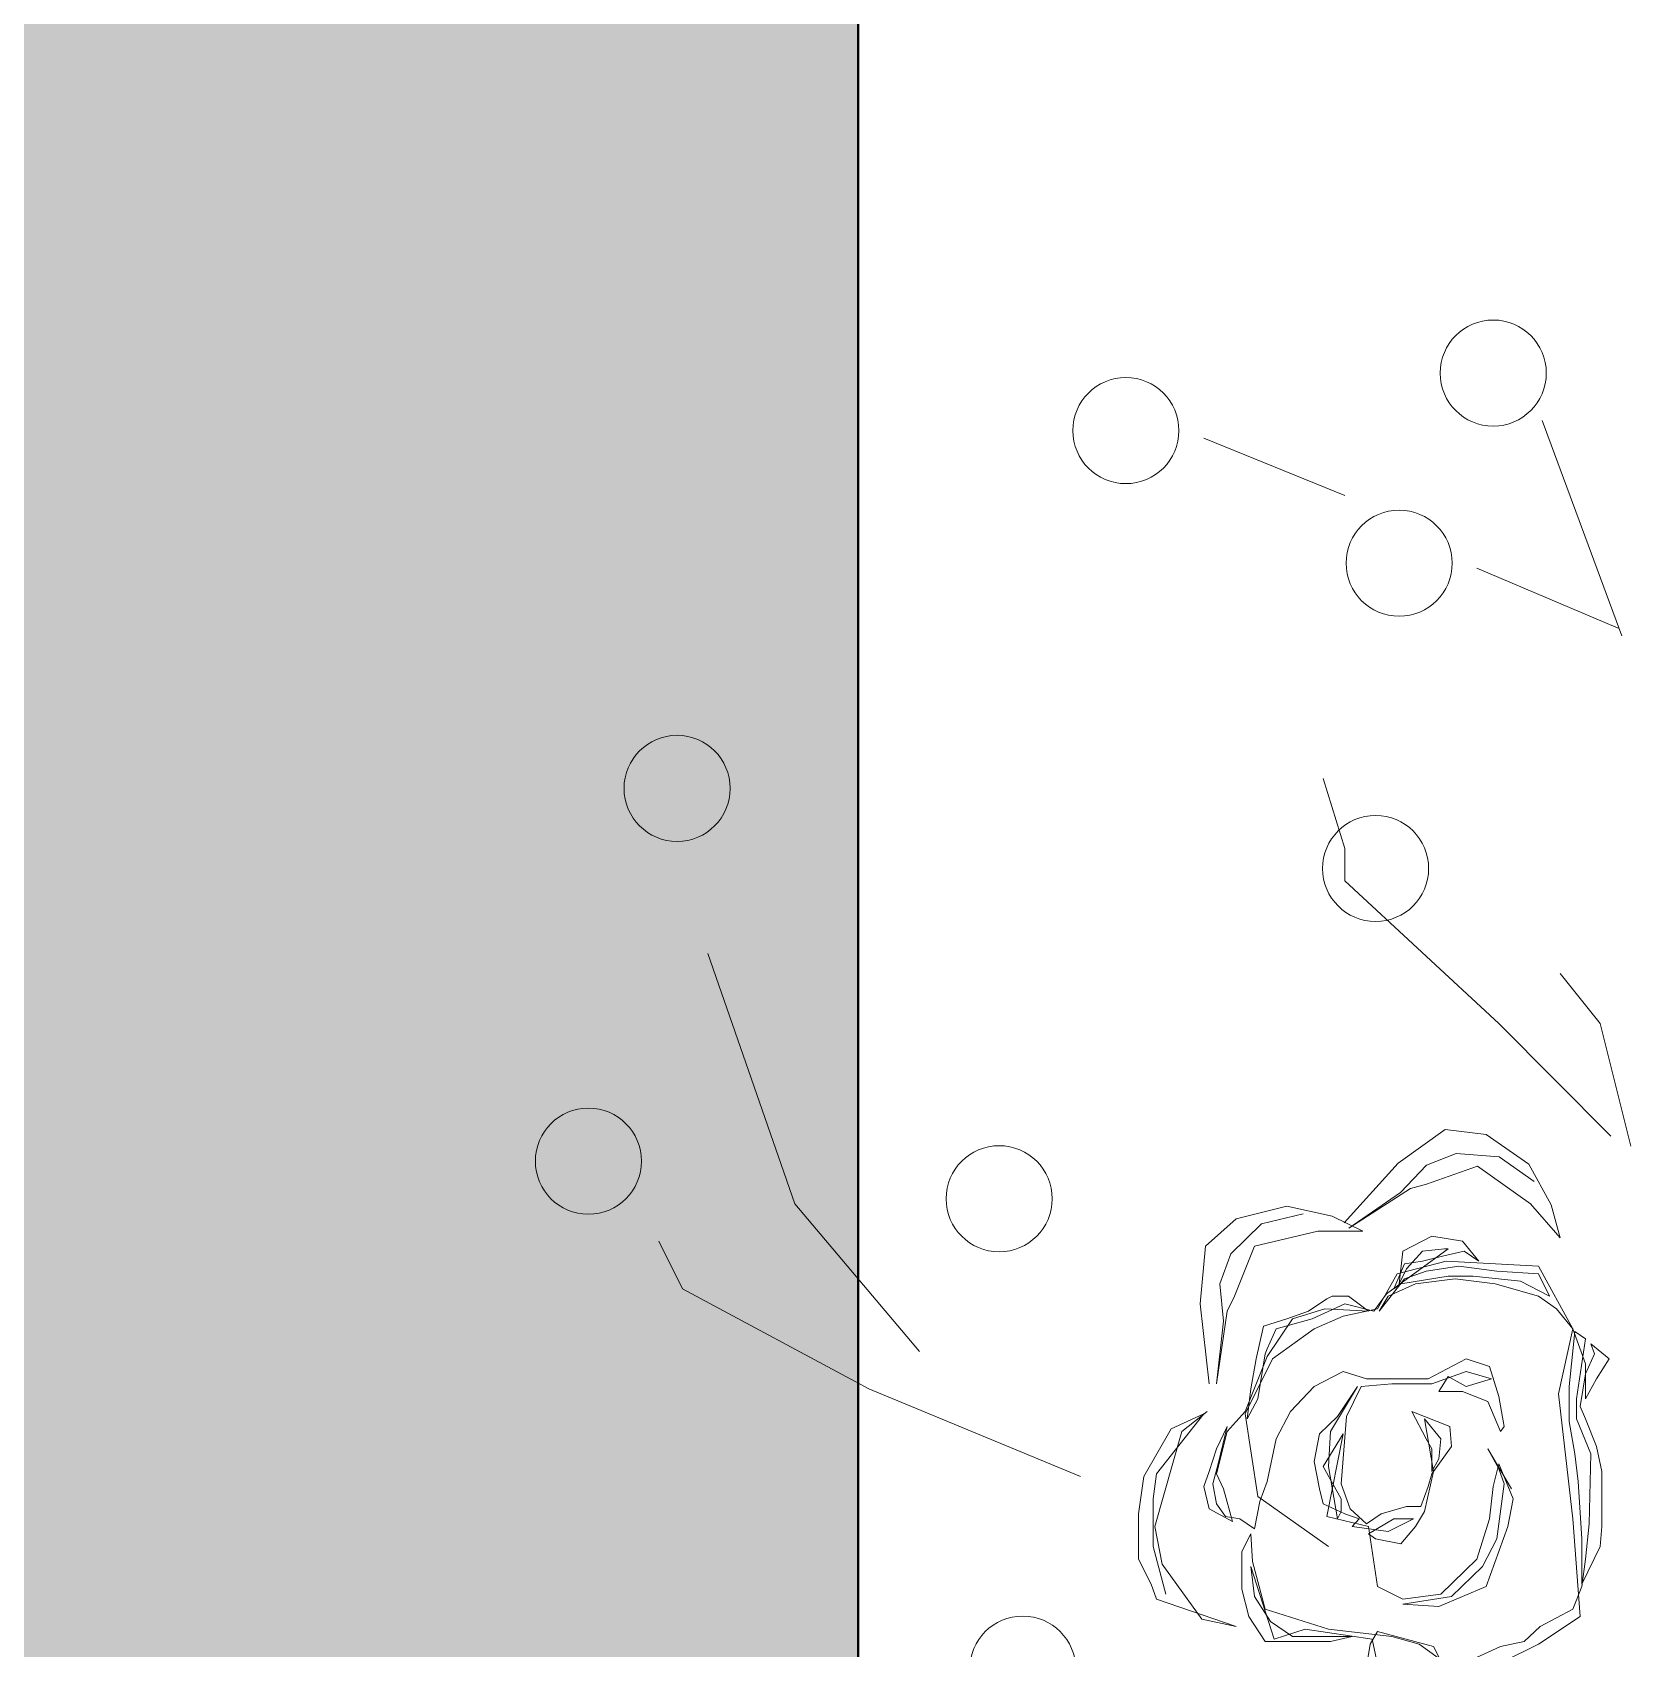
# Model space of a CAD drawing. Header units: millimetres. Extents: x -122165 to 59500, y -31598 to 53500.
# Drawn here: x 13367.1 to 13623.2, y 387.5 to 647.4 of the extents above; entities that cross this region are included whole.
import ezdxf

# ---------------------------------------------------------------- set-up
doc = ezdxf.new("R2010")
doc.units = ezdxf.units.MM
doc.header["$MEASUREMENT"] = 0
for name, color, linetype, lineweight in [('ARC_A_ R.C.C', 162, 'Continuous', 40), ('ARC_A_R.C.C. Hatch', 8, 'Continuous', 5), ('Lan_Planter', 74, 'Continuous', 13)]:
    doc.layers.add(name, color=color, linetype=linetype, lineweight=lineweight)

# ---------------------------------------------------------------- blocks, each defined once
blk = doc.blocks.new('ARC$1$Existing Layout$0$col gf 180116')
at = {"layer": 'ARC_A_R.C.C. Hatch'}
h = blk.add_hatch(color=256, dxfattribs=at)
h.dxf.hatch_style = 1
h.paths.add_polyline_path([(201.73999, 26.78621), (202.64, 26.78621), (202.64, 26.48621), (201.73999, 26.48621)])
edge = h.paths.add_edge_path()
edge.add_line((216.33999, 22.98621), (216.13999, 22.98621))
edge.add_line((216.13999, 22.98621), (216.13999, 25.58621))
edge.add_line((216.13999, 25.58621), (218.33999, 25.58621))
edge.add_line((218.33999, 25.58621), (218.33999, 22.98621))
edge.add_line((218.33999, 22.98621), (218.03999, 22.98621))
h.paths.add_polyline_path([(207.13999, 25.88621), (207.43999, 25.88621), (207.43999, 26.78621), (207.13999, 26.78621)])
h.paths.add_polyline_path([(208.03999, 20.48621), (208.03999, 20.78621), (207.13999, 20.78621), (207.13999, 20.48621)])
h.paths.add_polyline_path([(202.63999, 32.78621), (202.63999, 32.48621), (201.73999, 32.48621), (201.73999, 32.78621)])
h.paths.add_polyline_path([(191.23999, 20.48621), (191.23999, 20.78621), (190.33999, 20.78621), (190.33999, 20.48621)])
h.paths.add_polyline_path([(184.03999, 20.48621), (184.03999, 20.78621), (183.13999, 20.78621), (183.13999, 20.48621)])
h.paths.add_polyline_path([(220.63999, 14.18621), (220.33999, 14.18621), (220.33999, 13.28621), (220.63999, 13.28621)])
h.paths.add_polyline_path([(220.63999, 20.48621), (220.63999, 20.78621), (219.73999, 20.78621), (219.73999, 20.48621)])
h.paths.add_polyline_path([(220.63999, 25.28621), (220.63999, 25.58621), (219.73999, 25.58621), (219.73999, 25.28621)])
h.paths.add_polyline_path([(220.63999, 32.78621), (220.63999, 32.48621), (219.73999, 32.48621), (219.73999, 32.78621)])
h.paths.add_polyline_path([(220.33999, 37.28621), (220.63999, 37.28621), (220.63999, 38.18621), (220.33999, 38.18621)])
h.paths.add_polyline_path([(201.13999, 43.28621), (201.43999, 43.28621), (201.43999, 44.18621), (201.13999, 44.18621)])
h.paths.add_polyline_path([(196.33999, 43.28621), (196.63999, 43.28621), (196.63999, 44.18621), (196.33999, 44.18621)])
h.paths.add_polyline_path([(190.33999, 43.28621), (190.63999, 43.28621), (190.63999, 44.18621), (190.33999, 44.18621)])
h.paths.add_polyline_path([(207.13999, 43.28621), (207.43999, 43.28621), (207.43999, 44.18621), (207.13999, 44.18621)])
h.paths.add_polyline_path([(220.63999, 56.78621), (220.33999, 56.78621), (220.33999, 55.88621), (220.63999, 55.88621)])
h.paths.add_polyline_path([(220.33999, 50.78621), (220.63999, 50.78621), (220.63999, 49.88621), (220.33999, 49.88621)])
h.paths.add_polyline_path([(226.33999, 50.78621), (226.63999, 50.78621), (226.63999, 49.88621), (226.33999, 49.88621)])
h.paths.add_polyline_path([(220.33999, 43.28621), (220.63999, 43.28621), (220.63999, 44.18621), (220.33999, 44.18621)])
h.paths.add_polyline_path([(232.63999, 44.18621), (232.63999, 43.88621), (231.73999, 43.88621), (231.73999, 44.18621)])
h.paths.add_polyline_path([(232.63999, 50.48621), (232.63999, 50.78621), (231.73999, 50.78621), (231.73999, 50.48621)])
h.paths.add_polyline_path([(232.63999, 55.88621), (232.63999, 56.18621), (231.73999, 56.18621), (231.73999, 55.88621)])
h.paths.add_polyline_path([(213.13999, 43.28621), (213.43999, 43.28621), (213.43999, 44.18621), (213.13999, 44.18621)])
h.paths.add_polyline_path([(226.63999, 7.88621), (226.63999, 8.18621), (225.73999, 8.18621), (225.73999, 7.88621)])
h.paths.add_polyline_path([(226.63999, 13.28621), (226.63999, 13.58621), (225.73999, 13.58621), (225.73999, 13.28621)])
h.paths.add_polyline_path([(201.73999, 20.78621), (201.73999, 20.48621), (202.63999, 20.48621), (202.63999, 20.78621)])
h.paths.add_polyline_path([(184.03999, 25.88621), (184.03999, 26.18621), (183.13999, 26.18621), (183.13999, 25.88621)])
h.paths.add_polyline_path([(183.13999, 14.18621), (183.13999, 13.88621), (184.03999, 13.88621), (184.03999, 14.18621)])
h.paths.add_polyline_path([(202.63999, 13.88621), (202.63999, 14.18621), (201.73999, 14.18621), (201.73999, 13.88621)])
h.paths.add_polyline_path([(196.33999, 13.28621), (196.63999, 13.28621), (196.63999, 14.18621), (196.33999, 14.18621)])
h.paths.add_polyline_path([(190.33999, 13.28621), (190.63999, 13.28621), (190.63999, 14.18621), (190.33999, 14.18621)])
h.paths.add_polyline_path([(196.33999, 25.88621), (196.63999, 25.88621), (196.63999, 26.78621), (196.33999, 26.78621)])
h.paths.add_polyline_path([(190.33999, 25.88621), (190.63999, 25.88621), (190.63999, 26.78621), (190.33999, 26.78621)])
h.paths.add_polyline_path([(214.03999, 13.28621), (214.03999, 13.58621), (213.13999, 13.58621), (213.13999, 13.28621)])
h.paths.add_polyline_path([(213.13999, 20.78621), (213.13999, 20.48621), (214.03999, 20.48621), (214.03999, 20.78621)])
h.paths.add_polyline_path([(213.43999, 26.78621), (213.13999, 26.78621), (213.13999, 25.88621), (213.43999, 25.88621)])
h.paths.add_polyline_path([(214.03999, 32.78621), (214.03999, 32.48621), (213.13999, 32.48621), (213.13999, 32.78621)])
h.paths.add_polyline_path([(214.03999, 7.88621), (214.03999, 8.18621), (213.13999, 8.18621), (213.13999, 7.88621)])
h.paths.add_polyline_path([(226.63999, 20.48621), (226.63999, 20.78621), (225.73999, 20.78621), (225.73999, 20.48621)])
h.paths.add_polyline_path([(226.63999, 25.28621), (226.63999, 25.58621), (225.73999, 25.58621), (225.73999, 25.28621)])
h.paths.add_polyline_path([(226.63999, 32.78621), (226.63999, 32.48621), (225.73999, 32.48621), (225.73999, 32.78621)])
h.paths.add_polyline_path([(226.63999, 37.28621), (226.63999, 37.58621), (225.73999, 37.58621), (225.73999, 37.28621)])
h.paths.add_polyline_path([(225.73999, 44.18621), (225.73999, 43.88621), (226.63999, 43.88621), (226.63999, 44.18621)])
h.paths.add_polyline_path([(226.63999, 56.78621), (226.33999, 56.78621), (226.33999, 55.88621), (226.63999, 55.88621)])
h.paths.add_polyline_path([(214.03999, 55.88621), (214.03999, 56.18621), (213.13999, 56.18621), (213.13999, 55.88621)])
h.paths.add_polyline_path([(213.13999, 37.28621), (213.43999, 37.28621), (213.43999, 38.18621), (213.13999, 38.18621)])
h.paths.add_polyline_path([(214.03999, 50.78621), (213.73999, 50.78621), (213.73999, 49.88621), (214.03999, 49.88621)])
h.paths.add_polyline_path([(207.13999, 37.28621), (207.43999, 37.28621), (207.43999, 38.18621), (207.13999, 38.18621)])
h.paths.add_polyline_path([(207.13999, 49.88621), (207.43999, 49.88621), (207.43999, 50.78621), (207.13999, 50.78621)])
h.paths.add_polyline_path([(183.13999, 50.18621), (183.13999, 49.88621), (184.03999, 49.88621), (184.03999, 50.18621)])
h.paths.add_polyline_path([(183.13999, 38.18621), (183.13999, 37.88621), (184.03999, 37.88621), (184.03999, 38.18621)])
h.paths.add_polyline_path([(201.73999, 37.58621), (201.73999, 37.28621), (202.63999, 37.28621), (202.63999, 37.58621)])
h.paths.add_polyline_path([(196.33999, 37.28621), (196.63999, 37.28621), (196.63999, 38.18621), (196.33999, 38.18621)])
h.paths.add_polyline_path([(190.33999, 37.28621), (190.63999, 37.28621), (190.63999, 38.18621), (190.33999, 38.18621)])
h.paths.add_polyline_path([(201.13999, 49.88621), (201.43999, 49.88621), (201.43999, 50.78621), (201.13999, 50.78621)])
h.paths.add_polyline_path([(196.33999, 49.88621), (196.63999, 49.88621), (196.63999, 50.78621), (196.33999, 50.78621)])
h.paths.add_polyline_path([(190.33999, 49.88621), (190.63999, 49.88621), (190.63999, 50.78621), (190.33999, 50.78621)])
h.paths.add_polyline_path([(220.63999, 8.18621), (220.33999, 8.18621), (220.33999, 7.28621), (220.63999, 7.28621)])
h.paths.add_polyline_path([(195.73999, 20.48621), (195.73999, 20.78621), (196.63999, 20.78621), (196.63999, 20.48621)])
h.paths.add_polyline_path([(183.13999, 43.58621), (183.13999, 43.28621), (184.03999, 43.28621), (184.03999, 43.58621)])
at = {"layer": 'ARC_A_ R.C.C', "elevation": 0}
blk.add_lwpolyline([(196.33999, 13.28621), (196.63999, 13.28621), (196.63999, 14.18621), (196.33999, 14.18621)], close=True, dxfattribs=at)
blk = doc.blocks.new('ARC')
at = {"layer": 'ARC_A_ R.C.C', "extrusion": (4.48937e-09, -4.26518e-20, 1), "xscale": 999.9941761349517, "yscale": 999.9941761349517, "zscale": 999.9941761349517}
blk.add_blockref('ARC$1$Existing Layout$0$col gf 180116', (-183138.93, -13286.14, -0.89), dxfattribs=at)
blk = doc.blocks.new('b-85')
at = {"color": 97, "true_color": 0x446a2a}
for p, q in [((280.98, 622.72), (301.12, 632.69)), ((238.57, 543.73), (280.98, 622.72)), ((317.03, 575.18), (423.06, 611.99)), ((254.47, 522.26), (317.03, 575.18)), ((201.46, 454), (238.57, 543.73)), ((641.48, 401.86), (617.09, 342.04)), ((467.59, 342.04), (497.28, 351.24)), ((393.37, 276.85), (453.8, 342.04)), ((453.8, 342.04), (467.59, 342.04)), ((586.34, 286.05), (560.89, 226.24)), ((345.65, 229.3), (393.37, 276.85)), ((557.71, 224.7), (648.9, 258.45)), ((393.37, 233.9), (414.57, 250.78)), ((341.41, 220.87), (393.37, 233.9))]:
    blk.add_line(p, q, dxfattribs=at)
at = {"color": 30, "true_color": 0xef731a}
for p, q in [((155.86, 424.1), (166.47, 429.46)), ((166.47, 429.46), (185.55, 429.46)), ((185.55, 429.46), (201.46, 427.16)), ((201.46, 427.16), (221.6, 415.66)), ((137.84, 388.05), (149.5, 421.8)), ((164.35, 419.49), (141.02, 402.62)), ((149.5, 421.8), (155.86, 424.1)), ((171.77, 423.33), (151.62, 417.96)), ((180.25, 422.56), (164.35, 419.49)), ((191.91, 423.33), (171.77, 423.33)), ((220.54, 411.06), (180.25, 422.56)), ((202.52, 421.8), (191.91, 423.33)), ((227.96, 401.86), (202.52, 421.8)), ((229.02, 400.32), (220.54, 411.06)), ((221.6, 415.66), (227.96, 401.86)), ((141.02, 402.62), (137.84, 388.05)), ((182.37, 389.59), (187.67, 399.56)), ((187.67, 399.56), (197.21, 401.86)), ((198.27, 398.02), (189.79, 396.49)), ((197.21, 401.86), (203.58, 399.56)), ((206.76, 395.72), (198.27, 398.02)), ((203.58, 399.56), (213.12, 396.49)), ((240.69, 399.56), (274.62, 403.39)), ((274.62, 403.39), (299, 401.09)), ((299, 401.09), (310.67, 388.05)), ((196.15, 393.42), (182.37, 389.59)), ((184.49, 392.65), (183.43, 386.52)), ((189.79, 396.49), (184.49, 392.65)), ((202.52, 396.49), (196.15, 393.42)), ((220.54, 391.89), (202.52, 396.49)), ((222.66, 391.89), (206.76, 395.72)), ((213.12, 396.49), (222.66, 391.89)), ((229.02, 384.22), (220.54, 391.89)), ((240.69, 396.49), (267.19, 393.42)), ((271.43, 391.89), (240.69, 396.49)), ((267.19, 393.42), (283.1, 394.95)), ((277.8, 388.82), (271.43, 391.89)), ((283.1, 394.95), (295.82, 390.35)), ((153.74, 385.75), (142.08, 382.68)), ((169.65, 385.75), (153.74, 385.75)), ((177.07, 381.92), (169.65, 385.75)), ((183.43, 386.52), (179.19, 380.38)), ((192.97, 378.85), (227.96, 384.22)), ((227.96, 384.22), (251.29, 372.71)), ((252.35, 375.01), (229.02, 384.22)), ((299, 380.38), (277.8, 388.82)), ((295.82, 390.35), (308.54, 377.31)), ((310.67, 388.05), (315.97, 366.58)), ((142.08, 382.68), (131.48, 375.78)), ((163.28, 381.92), (132.54, 371.95)), ((139.96, 373.48), (150.56, 380.38)), ((145.26, 375.78), (156.92, 378.85)), ((150.56, 380.38), (163.28, 381.92)), ((156.92, 378.85), (165.41, 381.15)), ((165.41, 381.15), (177.07, 381.92)), ((171.77, 348.94), (192.97, 378.85)), ((179.19, 380.38), (190.85, 378.08)), ((190.85, 378.08), (199.33, 375.01)), ((225.84, 383.45), (238.57, 381.92)), ((234.32, 378.85), (225.84, 383.45)), ((253.41, 375.78), (234.32, 378.85)), ((238.57, 381.92), (251.29, 379.62)), ((251.29, 379.62), (265.07, 376.55)), ((305.36, 353.54), (299, 380.38)), ((308.54, 377.31), (312.79, 359.68)), ((131.48, 375.78), (131.48, 366.58)), ((132.54, 371.95), (136.78, 358.91)), ((133.6, 364.28), (139.96, 373.48)), ((136.78, 348.94), (145.26, 375.78)), ((199.33, 375.01), (217.36, 371.18)), ((217.36, 371.18), (229.02, 365.04)), ((251.29, 372.71), (264.01, 355.07)), ((268.25, 364.28), (252.35, 375.01)), ((255.53, 375.01), (253.41, 375.78)), ((264.01, 371.18), (255.53, 375.01)), ((268.25, 355.84), (264.01, 371.18)), ((265.07, 376.55), (268.25, 366.58)), ((131.48, 366.58), (131.48, 348.17)), ((133.6, 338.97), (133.6, 364.28)), ((229.02, 365.04), (239.63, 355.07)), ((268.25, 366.58), (271.43, 357.38)), ((272.49, 350.47), (268.25, 364.28)), ((315.97, 366.58), (311.73, 347.41)), ((136.78, 358.91), (132.54, 330.53)), ((271.43, 357.38), (276.74, 349.71)), ((184.49, 349.71), (180.25, 332.07)), ((219.48, 342.8), (184.49, 349.71)), ((185.55, 342.04), (189.79, 351.24)), ((189.79, 351.24), (196.15, 352.77)), ((191.91, 343.57), (205.7, 351.24)), ((196.15, 352.77), (207.82, 355.07)), ((205.7, 351.24), (219.48, 342.8)), ((207.82, 355.07), (219.48, 352.77)), ((219.48, 352.77), (226.9, 345.11)), ((239.63, 355.07), (245.99, 342.8)), ((264.01, 355.07), (269.31, 342.8)), ((274.62, 342.04), (268.25, 355.84)), ((271.43, 332.07), (272.49, 350.47)), ((276.74, 349.71), (277.8, 347.41)), ((305.36, 334.37), (305.36, 353.54)), ((131.48, 348.17), (133.6, 338.97)), ((133.6, 322.1), (136.78, 348.94)), ((205.7, 348.94), (183.43, 345.11)), ((183.43, 345.11), (186.61, 343.57)), ((186.61, 343.57), (191.91, 343.57)), ((198.27, 343.57), (187.67, 339.74)), ((226.9, 341.27), (198.27, 343.57)), ((220.54, 348.17), (205.7, 348.94)), ((239.63, 336.67), (220.54, 348.17)), ((226.9, 345.11), (239.63, 336.67)), ((245.99, 342.8), (242.81, 332.83)), ((269.31, 342.8), (272.49, 328.23)), ((277.8, 347.41), (277.8, 340.5)), ((311.73, 347.41), (305.36, 334.37)), ((178.13, 323.63), (180.25, 338.97)), ((180.25, 338.97), (183.43, 335.9)), ((187.67, 339.74), (181.31, 332.83)), ((183.43, 335.9), (185.55, 342.04)), ((239.63, 335.14), (226.9, 341.27)), ((271.43, 329.77), (274.62, 342.04)), ((277.8, 340.5), (271.43, 332.07)), ((306.6, 340.34), (321.77, 318.39)), ((323.42, 314.19), (306.6, 340.34)), ((308.91, 342.36), (334.16, 319.38)), ((120.87, 332.83), (130.42, 331.3)), ((132.54, 330.53), (121.93, 328.23)), ((130.42, 331.3), (135.72, 328.23)), ((180.25, 332.07), (154.8, 328.23)), ((172.83, 318.26), (174.95, 329)), ((174.95, 329), (177.07, 332.07)), ((177.07, 332.07), (183.43, 321.33)), ((181.31, 332.83), (185.55, 326.7)), ((240.69, 322.1), (239.63, 335.14)), ((242.81, 332.83), (242.81, 306.76)), ((278.86, 324.4), (271.43, 329.77)), ((135.72, 328.23), (129.36, 304.46)), ((130.42, 310.59), (133.6, 322.1)), ((154.8, 328.23), (149.5, 317.5)), ((183.43, 312.9), (178.13, 323.63)), ((185.55, 326.7), (188.73, 315.96)), ((240.69, 305.23), (240.69, 322.1)), ((271.43, 327.47), (285.22, 316.73)), ((277.8, 323.63), (271.43, 327.47)), ((272.49, 328.23), (287.34, 319.8)), ((283.1, 312.13), (277.8, 323.63)), ((297.94, 298.32), (278.86, 324.4)), ((146.32, 302.16), (147.38, 317.5)), ((147.38, 317.5), (150.56, 296.79)), ((149.5, 317.5), (151.62, 301.39)), ((180.25, 312.13), (172.83, 318.26)), ((183.43, 321.33), (183.43, 312.9)), ((188.73, 315.96), (188.73, 309.83)), ((280.98, 321.33), (291.58, 316.73)), ((283.1, 318.26), (280.98, 321.33)), ((283.1, 319.03), (289.46, 315.96)), ((296.88, 317.5), (283.1, 319.03)), ((286.28, 298.32), (283.1, 318.26)), ((285.22, 316.73), (288.4, 307.53)), ((287.34, 319.8), (292.64, 299.09)), ((289.46, 315.96), (296.88, 309.06)), ((291.58, 316.73), (292.64, 309.06)), ((303.24, 305.23), (296.88, 317.5)), ((321.77, 318.39), (333.41, 307.44)), ((334.16, 319.38), (348.51, 299.53)), ((115.57, 289.89), (130.42, 310.59)), ((186.61, 308.29), (180.25, 312.13)), ((203.58, 304.46), (186.61, 308.29)), ((188.73, 309.83), (197.21, 306.76)), ((225.84, 308.29), (203.58, 304.46)), ((229.02, 313.66), (217.36, 307.53)), ((217.36, 301.39), (225.84, 308.29)), ((222.66, 297.56), (229.02, 313.66)), ((285.22, 295.26), (283.1, 312.13)), ((292.64, 309.06), (294.76, 300.62)), ((296.88, 309.06), (297.94, 299.86)), ((325.3, 307.38), (323.42, 314.19)), ((129.36, 304.46), (121.93, 300.62)), ((154.8, 282.22), (146.32, 302.16)), ((151.62, 301.39), (166.47, 286.05)), ((197.21, 306.76), (202.52, 305.23)), ((202.52, 305.23), (214.18, 296.79)), ((203.58, 305.23), (208.88, 302.16)), ((213.12, 305.23), (203.58, 305.23)), ((208.88, 302.16), (217.36, 301.39)), ((217.36, 307.53), (213.12, 305.23)), ((237.51, 302.16), (243.87, 298.32)), ((237.51, 292.19), (237.51, 302.16)), ((245.99, 290.66), (240.69, 305.23)), ((242.81, 306.76), (251.29, 290.66)), ((288.4, 307.53), (290.52, 293.72)), ((301.12, 292.19), (303.24, 305.23)), ((332.94, 285.87), (325.3, 307.38)), ((333.41, 307.44), (338.34, 294.84)), ((150.56, 296.79), (163.28, 283.75)), ((214.18, 296.79), (222.66, 297.56)), ((243.87, 298.32), (239.63, 290.66)), ((283.1, 278.38), (285.22, 295.26)), ((286.28, 287.59), (286.28, 298.32)), ((292.64, 299.09), (290.52, 259.98)), ((294.76, 300.62), (296.88, 291.42)), ((297.94, 299.86), (297.94, 298.32)), ((338.34, 294.84), (336.93, 276.68)), ((348.51, 299.53), (346.4, 282.16)), ((130.42, 259.98), (115.57, 289.89)), ((122.99, 289.89), (129.36, 276.08)), ((233.26, 281.45), (237.51, 292.19)), ((239.63, 290.66), (242.81, 279.92)), ((242.81, 279.92), (245.99, 290.66)), ((251.29, 290.66), (248.11, 280.69)), ((290.52, 293.72), (288.4, 277.62)), ((292.64, 285.29), (301.12, 292.19)), ((296.88, 291.42), (292.64, 285.29)), ((180.25, 273.02), (154.8, 282.22)), ((163.28, 283.75), (174.95, 277.62)), ((166.47, 286.05), (183.43, 280.69)), ((213.12, 281.45), (196.15, 271.48)), ((204.64, 276.85), (213.12, 281.45)), ((220.54, 276.08), (233.26, 281.45)), ((284.16, 267.65), (286.28, 287.59)), ((316.96, 263.39), (332.94, 285.87)), ((346.4, 282.16), (333.75, 264.02)), ((129.36, 276.08), (131.48, 266.11)), ((174.95, 277.62), (198.27, 274.55)), ((183.43, 280.69), (197.21, 279.15)), ((206.76, 276.85), (191.91, 270.72)), ((197.21, 279.15), (206.76, 276.85)), ((198.27, 274.55), (204.64, 276.85)), ((222.66, 274.55), (220.54, 276.08)), ((235.38, 276.85), (222.66, 274.55)), ((248.11, 280.69), (235.38, 276.85)), ((277.8, 259.98), (283.1, 278.38)), ((288.4, 277.62), (287.34, 259.98)), ((336.93, 276.68), (326.46, 261.86)), ((191.91, 270.72), (180.25, 273.02)), ((277.8, 255.38), (284.16, 267.65)), ((131.48, 266.11), (137.84, 259.21)), ((302.54, 250.75), (316.96, 263.39)), ((333.75, 264.02), (316.54, 254.57)), ((142.08, 242.34), (130.42, 259.98)), ((137.84, 259.21), (145.26, 245.41)), ((290.52, 259.98), (264.01, 245.41)), ((272.49, 252.31), (277.8, 259.98)), ((287.34, 259.98), (277.8, 255.38)), ((316.54, 254.57), (302.54, 250.75)), ((236.44, 251.54), (183.43, 245.41)), ((224.78, 246.94), (211, 244.64)), ((239.63, 246.94), (224.78, 246.94)), ((264.01, 245.41), (236.44, 251.54)), ((262.95, 244.64), (239.63, 246.94)), ((264.01, 245.41), (272.49, 252.31)), ((183.43, 245.41), (142.08, 242.34)), ((145.26, 245.41), (154.8, 241.57)), ((154.8, 241.57), (166.47, 240.04)), ((155.86, 241.57), (171.77, 233.9)), ((174.95, 241.57), (155.86, 241.57)), ((166.47, 240.04), (181.31, 238.51)), ((199.33, 243.11), (174.95, 241.57)), ((211, 244.64), (199.33, 243.11)), ((211, 237.74), (225.84, 243.87)), ((214.18, 235.44), (225.84, 240.04)), ((225.84, 243.87), (234.32, 243.87)), ((225.84, 240.04), (231.14, 242.34)), ((231.14, 242.34), (244.93, 240.04)), ((234.32, 243.87), (259.77, 240.04)), ((234.32, 240.04), (249.17, 240.04)), ((242.81, 235.44), (234.32, 240.04)), ((244.93, 240.04), (253.41, 236.21)), ((249.17, 240.04), (264.01, 245.41)), ((259.77, 240.04), (262.95, 244.64)), ((171.77, 233.9), (180.25, 233.14)), ((180.25, 233.14), (189.79, 233.14)), ((181.31, 238.51), (211, 237.74)), ((189.79, 233.14), (203.58, 233.14)), ((203.58, 233.14), (214.18, 235.44)), ((251.29, 230.07), (242.81, 235.44)), ((257.65, 237.74), (251.29, 230.07)), ((253.41, 236.21), (257.65, 237.74))]:
    blk.add_line(p, q, dxfattribs=at)
at = {"color": 97, "true_color": 0x446a2a}
for centre in [(335.05, 662.6), (493.04, 625.02), (319.15, 488.52), (119.81, 478.55), (644.66, 434.83), (459.11, 329), (588.46, 319.03), (669.04, 279.15)]:
    blk.add_circle(centre, 22.48, dxfattribs=at)
blk = doc.blocks.new('ARC$0$Existing Layout$0$col gf 180116')
at = {"true_color": 0x3d3dff}
h = blk.add_hatch(color=160, dxfattribs=at)
h.dxf.hatch_style = 1
h.paths.add_polyline_path([(201.73999, 26.78621), (202.64, 26.78621), (202.64, 26.48621), (201.73999, 26.48621)])
edge = h.paths.add_edge_path()
edge.add_line((216.33999, 22.98621), (216.13999, 22.98621))
edge.add_line((216.13999, 22.98621), (216.13999, 25.58621))
edge.add_line((216.13999, 25.58621), (218.33999, 25.58621))
edge.add_line((218.33999, 25.58621), (218.33999, 22.98621))
edge.add_line((218.33999, 22.98621), (218.03999, 22.98621))
h.paths.add_polyline_path([(207.13999, 25.88621), (207.43999, 25.88621), (207.43999, 26.78621), (207.13999, 26.78621)])
h.paths.add_polyline_path([(208.03999, 20.48621), (208.03999, 20.78621), (207.13999, 20.78621), (207.13999, 20.48621)])
h.paths.add_polyline_path([(202.63999, 32.78621), (202.63999, 32.48621), (201.73999, 32.48621), (201.73999, 32.78621)])
h.paths.add_polyline_path([(191.23999, 20.48621), (191.23999, 20.78621), (190.33999, 20.78621), (190.33999, 20.48621)])
h.paths.add_polyline_path([(184.03999, 20.48621), (184.03999, 20.78621), (183.13999, 20.78621), (183.13999, 20.48621)])
h.paths.add_polyline_path([(220.63999, 14.18621), (220.33999, 14.18621), (220.33999, 13.28621), (220.63999, 13.28621)])
h.paths.add_polyline_path([(220.63999, 20.48621), (220.63999, 20.78621), (219.73999, 20.78621), (219.73999, 20.48621)])
h.paths.add_polyline_path([(220.63999, 25.28621), (220.63999, 25.58621), (219.73999, 25.58621), (219.73999, 25.28621)])
h.paths.add_polyline_path([(220.63999, 32.78621), (220.63999, 32.48621), (219.73999, 32.48621), (219.73999, 32.78621)])
h.paths.add_polyline_path([(220.33999, 37.28621), (220.63999, 37.28621), (220.63999, 38.18621), (220.33999, 38.18621)])
h.paths.add_polyline_path([(201.13999, 43.28621), (201.43999, 43.28621), (201.43999, 44.18621), (201.13999, 44.18621)])
h.paths.add_polyline_path([(196.33999, 43.28621), (196.63999, 43.28621), (196.63999, 44.18621), (196.33999, 44.18621)])
h.paths.add_polyline_path([(190.33999, 43.28621), (190.63999, 43.28621), (190.63999, 44.18621), (190.33999, 44.18621)])
h.paths.add_polyline_path([(207.13999, 43.28621), (207.43999, 43.28621), (207.43999, 44.18621), (207.13999, 44.18621)])
h.paths.add_polyline_path([(220.63999, 56.78621), (220.33999, 56.78621), (220.33999, 55.88621), (220.63999, 55.88621)])
h.paths.add_polyline_path([(220.33999, 50.78621), (220.63999, 50.78621), (220.63999, 49.88621), (220.33999, 49.88621)])
h.paths.add_polyline_path([(226.33999, 50.78621), (226.63999, 50.78621), (226.63999, 49.88621), (226.33999, 49.88621)])
h.paths.add_polyline_path([(220.33999, 43.28621), (220.63999, 43.28621), (220.63999, 44.18621), (220.33999, 44.18621)])
h.paths.add_polyline_path([(232.63999, 44.18621), (232.63999, 43.88621), (231.73999, 43.88621), (231.73999, 44.18621)])
h.paths.add_polyline_path([(232.63999, 50.48621), (232.63999, 50.78621), (231.73999, 50.78621), (231.73999, 50.48621)])
h.paths.add_polyline_path([(232.63999, 55.88621), (232.63999, 56.18621), (231.73999, 56.18621), (231.73999, 55.88621)])
h.paths.add_polyline_path([(213.13999, 43.28621), (213.43999, 43.28621), (213.43999, 44.18621), (213.13999, 44.18621)])
h.paths.add_polyline_path([(226.63999, 7.88621), (226.63999, 8.18621), (225.73999, 8.18621), (225.73999, 7.88621)])
h.paths.add_polyline_path([(226.63999, 13.28621), (226.63999, 13.58621), (225.73999, 13.58621), (225.73999, 13.28621)])
h.paths.add_polyline_path([(201.73999, 20.78621), (201.73999, 20.48621), (202.63999, 20.48621), (202.63999, 20.78621)])
h.paths.add_polyline_path([(184.03999, 25.88621), (184.03999, 26.18621), (183.13999, 26.18621), (183.13999, 25.88621)])
h.paths.add_polyline_path([(183.13999, 14.18621), (183.13999, 13.88621), (184.03999, 13.88621), (184.03999, 14.18621)])
h.paths.add_polyline_path([(202.63999, 13.88621), (202.63999, 14.18621), (201.73999, 14.18621), (201.73999, 13.88621)])
h.paths.add_polyline_path([(196.33999, 13.28621), (196.63999, 13.28621), (196.63999, 14.18621), (196.33999, 14.18621)])
h.paths.add_polyline_path([(190.33999, 13.28621), (190.63999, 13.28621), (190.63999, 14.18621), (190.33999, 14.18621)])
h.paths.add_polyline_path([(196.33999, 25.88621), (196.63999, 25.88621), (196.63999, 26.78621), (196.33999, 26.78621)])
h.paths.add_polyline_path([(190.33999, 25.88621), (190.63999, 25.88621), (190.63999, 26.78621), (190.33999, 26.78621)])
h.paths.add_polyline_path([(214.03999, 13.28621), (214.03999, 13.58621), (213.13999, 13.58621), (213.13999, 13.28621)])
h.paths.add_polyline_path([(213.13999, 20.78621), (213.13999, 20.48621), (214.03999, 20.48621), (214.03999, 20.78621)])
h.paths.add_polyline_path([(213.43999, 26.78621), (213.13999, 26.78621), (213.13999, 25.88621), (213.43999, 25.88621)])
h.paths.add_polyline_path([(214.03999, 32.78621), (214.03999, 32.48621), (213.13999, 32.48621), (213.13999, 32.78621)])
h.paths.add_polyline_path([(214.03999, 7.88621), (214.03999, 8.18621), (213.13999, 8.18621), (213.13999, 7.88621)])
h.paths.add_polyline_path([(226.63999, 20.48621), (226.63999, 20.78621), (225.73999, 20.78621), (225.73999, 20.48621)])
h.paths.add_polyline_path([(226.63999, 25.28621), (226.63999, 25.58621), (225.73999, 25.58621), (225.73999, 25.28621)])
h.paths.add_polyline_path([(226.63999, 32.78621), (226.63999, 32.48621), (225.73999, 32.48621), (225.73999, 32.78621)])
h.paths.add_polyline_path([(226.63999, 37.28621), (226.63999, 37.58621), (225.73999, 37.58621), (225.73999, 37.28621)])
h.paths.add_polyline_path([(225.73999, 44.18621), (225.73999, 43.88621), (226.63999, 43.88621), (226.63999, 44.18621)])
h.paths.add_polyline_path([(226.63999, 56.78621), (226.33999, 56.78621), (226.33999, 55.88621), (226.63999, 55.88621)])
h.paths.add_polyline_path([(214.03999, 55.88621), (214.03999, 56.18621), (213.13999, 56.18621), (213.13999, 55.88621)])
h.paths.add_polyline_path([(213.13999, 37.28621), (213.43999, 37.28621), (213.43999, 38.18621), (213.13999, 38.18621)])
h.paths.add_polyline_path([(214.03999, 50.78621), (213.73999, 50.78621), (213.73999, 49.88621), (214.03999, 49.88621)])
h.paths.add_polyline_path([(207.13999, 37.28621), (207.43999, 37.28621), (207.43999, 38.18621), (207.13999, 38.18621)])
h.paths.add_polyline_path([(207.13999, 49.88621), (207.43999, 49.88621), (207.43999, 50.78621), (207.13999, 50.78621)])
h.paths.add_polyline_path([(183.13999, 50.18621), (183.13999, 49.88621), (184.03999, 49.88621), (184.03999, 50.18621)])
h.paths.add_polyline_path([(183.13999, 38.18621), (183.13999, 37.88621), (184.03999, 37.88621), (184.03999, 38.18621)])
h.paths.add_polyline_path([(201.73999, 37.58621), (201.73999, 37.28621), (202.63999, 37.28621), (202.63999, 37.58621)])
h.paths.add_polyline_path([(196.33999, 37.28621), (196.63999, 37.28621), (196.63999, 38.18621), (196.33999, 38.18621)])
h.paths.add_polyline_path([(190.33999, 37.28621), (190.63999, 37.28621), (190.63999, 38.18621), (190.33999, 38.18621)])
h.paths.add_polyline_path([(201.13999, 49.88621), (201.43999, 49.88621), (201.43999, 50.78621), (201.13999, 50.78621)])
h.paths.add_polyline_path([(196.33999, 49.88621), (196.63999, 49.88621), (196.63999, 50.78621), (196.33999, 50.78621)])
h.paths.add_polyline_path([(190.33999, 49.88621), (190.63999, 49.88621), (190.63999, 50.78621), (190.33999, 50.78621)])
h.paths.add_polyline_path([(220.63999, 8.18621), (220.33999, 8.18621), (220.33999, 7.28621), (220.63999, 7.28621)])
h.paths.add_polyline_path([(195.73999, 20.48621), (195.73999, 20.78621), (196.63999, 20.78621), (196.63999, 20.48621)])
h.paths.add_polyline_path([(183.13999, 43.58621), (183.13999, 43.28621), (184.03999, 43.28621), (184.03999, 43.58621)])
at = {"elevation": 0}
blk.add_lwpolyline([(196.33999, 13.28621), (196.63999, 13.28621), (196.63999, 14.18621), (196.33999, 14.18621)], close=True, dxfattribs=at)

msp = doc.modelspace()

# ---------------------------------------------------------------- block references
msp.add_blockref('ARC', (0, 0))
at = {"layer": 'ARC_A_ R.C.C', "xscale": 999.9941761349517, "yscale": 999.9941761349517, "zscale": 999.9941761349517}
msp.add_blockref('ARC$0$Existing Layout$0$col gf 180116', (-183138.93, -13286.14, -0.89), dxfattribs=at)
at = {"layer": 'Lan_Planter', "xscale": 0.3794487534784165, "yscale": 0.3794487534784165, "zscale": 0.3794487534784165, "rotation": 90}
msp.add_blockref('b-85', (13707.97, 338.71, -2.39), dxfattribs=at)

doc.saveas('drawing.dxf')
